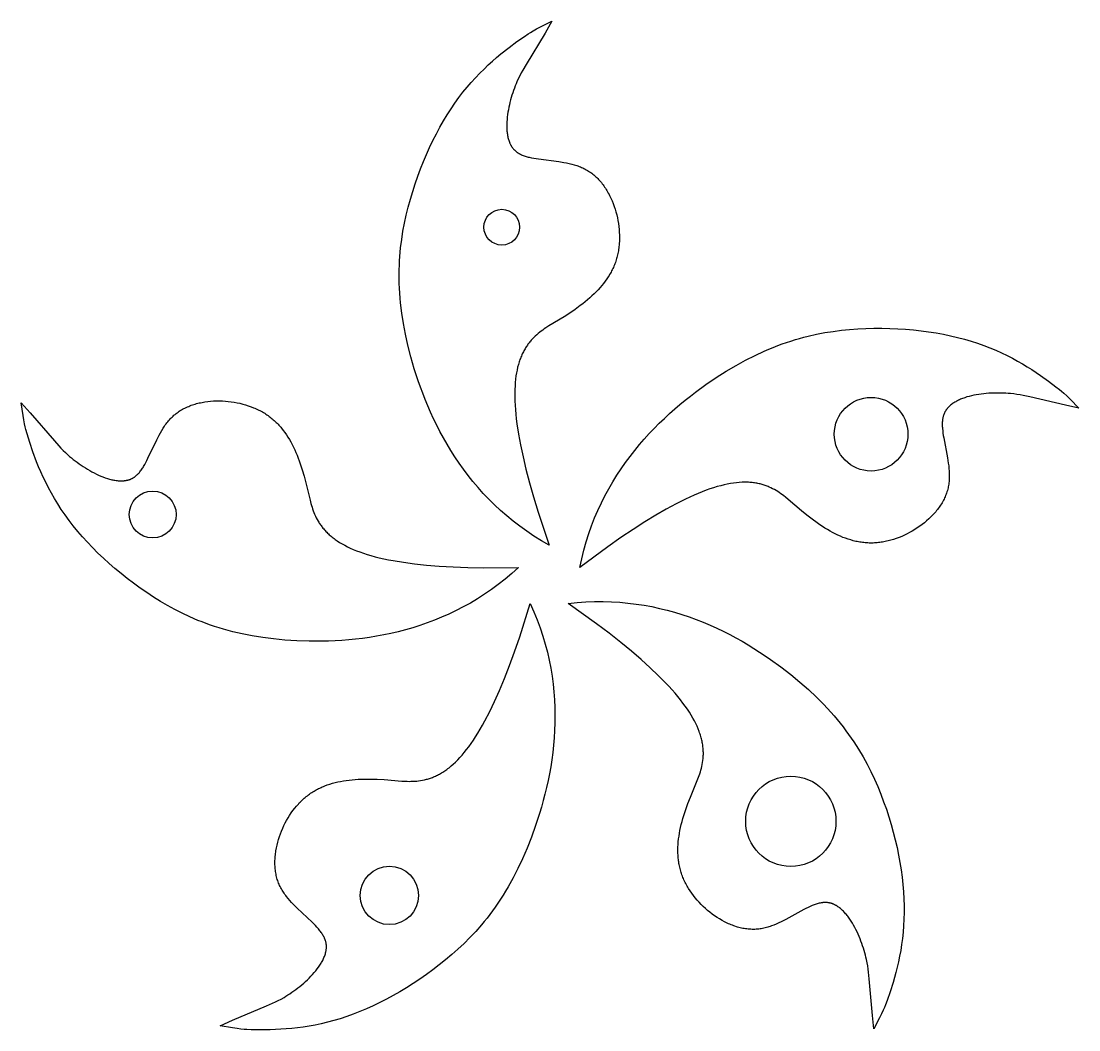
# Model space of a CAD drawing. Extents: x -221 to 104, y -309 to -96.
# Drawn here: x 47.81 to 64.22, y -112.51 to -96.87 of the extents above; entities that cross this region are included whole.
import ezdxf

# ---------------------------------------------------------------- set-up
doc = ezdxf.new("R2010")
doc.units = 0
doc.layers.add('FLOWERS', color=7, linetype='CONTINUOUS')

msp = doc.modelspace()

# ---------------------------------------------------------------- linework, layer by layer
at = {"layer": 'FLOWERS'}
for points in [[(56, -104.997), (55.88, -104.928), (55.764, -104.856), (55.652, -104.781), (55.545, -104.704), (55.441, -104.624), (55.341, -104.542), (55.245, -104.458), (55.152, -104.372), (55.063, -104.284), (54.978, -104.194), (54.896, -104.103), (54.818, -104.01), (54.743, -103.916), (54.671, -103.821), (54.603, -103.725), (54.538, -103.628), (54.475, -103.53), (54.416, -103.432), (54.359, -103.333), (54.306, -103.235), (54.255, -103.136), (54.207, -103.036), (54.161, -102.937), (54.118, -102.839), (54.077, -102.741), (54.039, -102.643), (54.003, -102.546), (53.969, -102.45), (53.908, -102.261), (53.855, -102.076), (53.809, -101.898), (53.771, -101.726), (53.739, -101.559), (53.714, -101.398), (53.695, -101.241), (53.688, -101.165), (53.682, -101.089), (53.678, -101.015), (53.675, -100.941), (53.673, -100.869), (53.672, -100.798), (53.673, -100.727), (53.676, -100.658), (53.679, -100.589), (53.683, -100.521), (53.696, -100.388), (53.712, -100.257), (53.732, -100.129), (53.756, -100.003), (53.784, -99.878), (53.814, -99.756), (53.847, -99.634), (53.883, -99.514), (53.921, -99.395), (53.961, -99.278), (54.004, -99.163), (54.049, -99.05), (54.096, -98.939), (54.146, -98.83), (54.197, -98.723), (54.25, -98.619), (54.305, -98.518), (54.361, -98.419), (54.419, -98.324), (54.478, -98.231), (54.539, -98.142), (54.6, -98.057), (54.663, -97.975), (54.727, -97.896), (54.792, -97.821), (54.857, -97.749), (54.923, -97.68), (54.989, -97.615), (55.054, -97.552), (55.12, -97.492), (55.185, -97.435), (55.25, -97.381), (55.377, -97.281), (55.5, -97.19), (55.616, -97.108), (55.675, -97.068), (55.71, -97.047), (55.752, -97.022), (55.804, -96.993), (55.867, -96.96), (56.041, -96.872), (55.937, -97.056), (55.642, -97.543), (55.59, -97.632), (55.566, -97.676), (55.543, -97.72), (55.521, -97.765), (55.5, -97.811), (55.486, -97.844), (55.473, -97.877), (55.46, -97.911), (55.447, -97.947), (55.435, -97.982), (55.423, -98.019), (55.412, -98.056), (55.402, -98.093), (55.392, -98.131), (55.383, -98.169), (55.375, -98.207), (55.367, -98.245), (55.36, -98.283), (55.355, -98.321), (55.35, -98.359), (55.346, -98.397), (55.344, -98.434), (55.342, -98.47), (55.342, -98.507), (55.342, -98.524), (55.343, -98.542), (55.344, -98.559), (55.345, -98.577), (55.347, -98.594), (55.349, -98.61), (55.351, -98.627), (55.354, -98.643), (55.357, -98.659), (55.36, -98.675), (55.364, -98.69), (55.368, -98.705), (55.373, -98.72), (55.378, -98.735), (55.383, -98.749), (55.389, -98.763), (55.392, -98.77), (55.395, -98.776), (55.398, -98.783), (55.402, -98.79), (55.405, -98.796), (55.409, -98.802), (55.412, -98.808), (55.416, -98.815), (55.42, -98.821), (55.424, -98.827), (55.428, -98.832), (55.432, -98.838), (55.437, -98.844), (55.441, -98.849), (55.446, -98.855), (55.451, -98.86), (55.455, -98.865), (55.46, -98.87), (55.465, -98.875), (55.471, -98.88), (55.476, -98.885), (55.481, -98.889), (55.487, -98.894), (55.492, -98.898), (55.498, -98.902), (55.504, -98.907), (55.51, -98.911), (55.516, -98.915), (55.522, -98.918), (55.529, -98.922), (55.535, -98.926), (55.541, -98.929), (55.555, -98.936), (55.569, -98.943), (55.583, -98.949), (55.597, -98.954), (55.612, -98.96), (55.627, -98.965), (55.643, -98.97), (55.659, -98.974), (55.675, -98.979), (55.691, -98.983), (55.725, -98.99), (55.76, -98.997), (55.796, -99.003), (55.833, -99.009), (56.148, -99.048), (56.229, -99.062), (56.269, -99.069), (56.309, -99.078), (56.349, -99.088), (56.388, -99.099), (56.408, -99.105), (56.427, -99.111), (56.446, -99.118), (56.465, -99.125), (56.484, -99.132), (56.503, -99.14), (56.521, -99.148), (56.539, -99.157), (56.557, -99.166), (56.575, -99.176), (56.593, -99.186), (56.61, -99.196), (56.627, -99.207), (56.644, -99.219), (56.66, -99.231), (56.676, -99.244), (56.692, -99.257), (56.708, -99.27), (56.723, -99.284), (56.738, -99.298), (56.753, -99.313), (56.767, -99.328), (56.781, -99.344), (56.795, -99.36), (56.809, -99.376), (56.822, -99.393), (56.835, -99.41), (56.848, -99.427), (56.86, -99.445), (56.872, -99.463), (56.884, -99.482), (56.895, -99.5), (56.906, -99.519), (56.917, -99.538), (56.928, -99.558), (56.938, -99.578), (56.957, -99.618), (56.976, -99.659), (56.993, -99.701), (57.008, -99.744), (57.023, -99.787), (57.035, -99.831), (57.047, -99.875), (57.057, -99.92), (57.066, -99.965), (57.074, -100.01), (57.08, -100.056), (57.085, -100.101), (57.088, -100.146), (57.09, -100.191), (57.09, -100.236), (57.089, -100.28), (57.086, -100.324), (57.084, -100.346), (57.082, -100.368), (57.08, -100.389), (57.077, -100.411), (57.073, -100.432), (57.069, -100.453), (57.065, -100.474), (57.061, -100.494), (57.056, -100.515), (57.051, -100.535), (57.045, -100.555), (57.039, -100.575), (57.032, -100.595), (57.026, -100.614), (57.019, -100.633), (57.011, -100.653), (57.003, -100.672), (56.995, -100.69), (56.986, -100.709), (56.977, -100.728), (56.968, -100.746), (56.959, -100.764), (56.949, -100.782), (56.938, -100.8), (56.928, -100.818), (56.917, -100.835), (56.894, -100.87), (56.869, -100.905), (56.844, -100.938), (56.817, -100.972), (56.789, -101.004), (56.759, -101.037), (56.729, -101.069), (56.697, -101.1), (56.664, -101.131), (56.63, -101.162), (56.595, -101.193), (56.558, -101.223), (56.521, -101.253), (56.482, -101.282), (56.402, -101.341), (56.318, -101.398), (56.23, -101.455), (55.995, -101.598), (55.947, -101.629), (55.923, -101.645), (55.899, -101.662), (55.876, -101.679), (55.853, -101.697), (55.83, -101.716), (55.807, -101.735), (55.785, -101.755), (55.763, -101.776), (55.741, -101.798), (55.721, -101.821), (55.71, -101.833), (55.7, -101.845), (55.69, -101.858), (55.68, -101.87), (55.671, -101.883), (55.661, -101.897), (55.652, -101.91), (55.642, -101.924), (55.633, -101.939), (55.625, -101.953), (55.616, -101.968), (55.607, -101.983), (55.599, -101.999), (55.591, -102.015), (55.583, -102.031), (55.575, -102.048), (55.568, -102.065), (55.561, -102.083), (55.554, -102.101), (55.547, -102.119), (55.54, -102.138), (55.534, -102.157), (55.528, -102.177), (55.522, -102.197), (55.511, -102.238), (55.501, -102.282), (55.493, -102.327), (55.485, -102.374), (55.479, -102.423), (55.474, -102.474), (55.47, -102.528), (55.467, -102.583), (55.466, -102.641), (55.467, -102.701), (55.468, -102.764), (55.471, -102.829), (55.476, -102.897), (55.482, -102.967), (55.49, -103.039), (55.5, -103.115), (55.524, -103.274), (55.555, -103.444), (55.594, -103.626), (55.64, -103.821), (55.694, -104.029), (55.757, -104.25), (55.829, -104.484)], [(56.476, -105.343), (56.504, -105.207), (56.537, -105.075), (56.574, -104.945), (56.614, -104.819), (56.658, -104.696), (56.705, -104.575), (56.755, -104.458), (56.809, -104.343), (56.865, -104.232), (56.924, -104.123), (56.985, -104.017), (57.049, -103.914), (57.116, -103.813), (57.184, -103.716), (57.254, -103.621), (57.326, -103.529), (57.4, -103.439), (57.475, -103.353), (57.551, -103.268), (57.629, -103.187), (57.707, -103.108), (57.786, -103.031), (57.866, -102.957), (57.947, -102.886), (58.028, -102.817), (58.109, -102.75), (58.19, -102.686), (58.271, -102.624), (58.432, -102.508), (58.591, -102.4), (58.746, -102.302), (58.898, -102.212), (59.047, -102.13), (59.193, -102.056), (59.336, -101.99), (59.406, -101.959), (59.476, -101.931), (59.546, -101.903), (59.614, -101.878), (59.683, -101.854), (59.75, -101.832), (59.818, -101.811), (59.884, -101.791), (59.951, -101.773), (60.017, -101.756), (60.147, -101.727), (60.277, -101.702), (60.405, -101.682), (60.532, -101.666), (60.659, -101.653), (60.785, -101.644), (60.911, -101.638), (61.036, -101.635), (61.161, -101.634), (61.285, -101.637), (61.408, -101.642), (61.529, -101.65), (61.65, -101.66), (61.768, -101.673), (61.886, -101.689), (62.001, -101.707), (62.114, -101.728), (62.225, -101.751), (62.334, -101.777), (62.44, -101.805), (62.543, -101.835), (62.644, -101.867), (62.742, -101.902), (62.836, -101.938), (62.928, -101.976), (63.016, -102.016), (63.102, -102.057), (63.184, -102.099), (63.264, -102.143), (63.341, -102.187), (63.416, -102.231), (63.487, -102.276), (63.622, -102.366), (63.746, -102.454), (63.86, -102.54), (63.916, -102.584), (63.948, -102.61), (63.984, -102.643), (64.027, -102.683), (64.079, -102.733), (64.215, -102.871), (64.009, -102.829), (63.454, -102.699), (63.353, -102.677), (63.304, -102.668), (63.256, -102.659), (63.206, -102.653), (63.155, -102.647), (63.12, -102.644), (63.084, -102.641), (63.048, -102.64), (63.011, -102.638), (62.973, -102.638), (62.934, -102.638), (62.896, -102.639), (62.857, -102.64), (62.818, -102.643), (62.779, -102.646), (62.74, -102.65), (62.702, -102.654), (62.663, -102.66), (62.625, -102.666), (62.588, -102.673), (62.551, -102.681), (62.515, -102.69), (62.48, -102.7), (62.445, -102.711), (62.429, -102.717), (62.412, -102.723), (62.396, -102.729), (62.38, -102.736), (62.364, -102.743), (62.349, -102.75), (62.334, -102.757), (62.319, -102.765), (62.305, -102.773), (62.291, -102.781), (62.277, -102.789), (62.264, -102.798), (62.252, -102.807), (62.239, -102.816), (62.227, -102.825), (62.216, -102.835), (62.211, -102.84), (62.205, -102.845), (62.2, -102.85), (62.195, -102.856), (62.19, -102.861), (62.185, -102.866), (62.18, -102.872), (62.175, -102.877), (62.171, -102.883), (62.166, -102.888), (62.162, -102.894), (62.158, -102.9), (62.154, -102.906), (62.15, -102.912), (62.146, -102.918), (62.143, -102.924), (62.139, -102.93), (62.136, -102.936), (62.133, -102.943), (62.13, -102.949), (62.127, -102.955), (62.124, -102.962), (62.122, -102.969), (62.119, -102.975), (62.117, -102.982), (62.115, -102.989), (62.113, -102.996), (62.111, -103.003), (62.109, -103.01), (62.108, -103.017), (62.106, -103.024), (62.105, -103.032), (62.103, -103.046), (62.101, -103.062), (62.099, -103.077), (62.098, -103.092), (62.098, -103.108), (62.098, -103.124), (62.098, -103.141), (62.098, -103.157), (62.099, -103.174), (62.1, -103.191), (62.104, -103.225), (62.108, -103.261), (62.113, -103.297), (62.12, -103.333), (62.179, -103.645), (62.191, -103.726), (62.197, -103.767), (62.201, -103.808), (62.204, -103.849), (62.205, -103.889), (62.206, -103.91), (62.206, -103.93), (62.205, -103.95), (62.204, -103.971), (62.203, -103.991), (62.202, -104.011), (62.199, -104.031), (62.197, -104.051), (62.194, -104.071), (62.19, -104.091), (62.186, -104.111), (62.181, -104.13), (62.176, -104.15), (62.17, -104.169), (62.164, -104.189), (62.157, -104.208), (62.149, -104.227), (62.141, -104.246), (62.133, -104.265), (62.124, -104.284), (62.114, -104.302), (62.104, -104.321), (62.094, -104.339), (62.083, -104.357), (62.072, -104.375), (62.06, -104.393), (62.048, -104.41), (62.035, -104.428), (62.022, -104.445), (62.008, -104.462), (61.995, -104.479), (61.98, -104.496), (61.966, -104.512), (61.951, -104.528), (61.935, -104.544), (61.92, -104.56), (61.887, -104.591), (61.854, -104.621), (61.819, -104.65), (61.783, -104.678), (61.747, -104.705), (61.709, -104.731), (61.67, -104.756), (61.631, -104.78), (61.591, -104.802), (61.55, -104.823), (61.509, -104.843), (61.468, -104.861), (61.426, -104.878), (61.383, -104.894), (61.341, -104.908), (61.298, -104.921), (61.256, -104.932), (61.234, -104.937), (61.213, -104.942), (61.192, -104.946), (61.17, -104.949), (61.149, -104.953), (61.128, -104.956), (61.107, -104.958), (61.086, -104.96), (61.065, -104.962), (61.044, -104.963), (61.023, -104.964), (61.003, -104.964), (60.982, -104.964), (60.961, -104.964), (60.941, -104.963), (60.92, -104.962), (60.9, -104.96), (60.879, -104.958), (60.859, -104.956), (60.838, -104.953), (60.818, -104.95), (60.798, -104.946), (60.778, -104.942), (60.757, -104.938), (60.737, -104.934), (60.717, -104.929), (60.677, -104.917), (60.637, -104.905), (60.597, -104.891), (60.557, -104.876), (60.517, -104.859), (60.477, -104.841), (60.437, -104.822), (60.397, -104.801), (60.358, -104.78), (60.318, -104.757), (60.278, -104.733), (60.238, -104.707), (60.198, -104.681), (60.158, -104.653), (60.078, -104.595), (59.997, -104.533), (59.915, -104.467), (59.707, -104.287), (59.663, -104.251), (59.64, -104.234), (59.617, -104.216), (59.593, -104.199), (59.569, -104.183), (59.544, -104.167), (59.519, -104.151), (59.493, -104.136), (59.466, -104.122), (59.438, -104.108), (59.41, -104.096), (59.396, -104.089), (59.381, -104.084), (59.366, -104.078), (59.351, -104.072), (59.335, -104.067), (59.32, -104.062), (59.304, -104.058), (59.288, -104.053), (59.271, -104.049), (59.255, -104.045), (59.238, -104.041), (59.221, -104.038), (59.203, -104.035), (59.186, -104.032), (59.167, -104.03), (59.149, -104.028), (59.131, -104.026), (59.112, -104.024), (59.092, -104.023), (59.073, -104.023), (59.053, -104.022), (59.033, -104.022), (59.012, -104.022), (58.991, -104.023), (58.949, -104.025), (58.904, -104.03), (58.859, -104.035), (58.811, -104.043), (58.763, -104.052), (58.712, -104.063), (58.66, -104.076), (58.607, -104.09), (58.551, -104.107), (58.494, -104.126), (58.435, -104.147), (58.374, -104.17), (58.312, -104.195), (58.247, -104.223), (58.18, -104.253), (58.112, -104.285), (57.968, -104.357), (57.815, -104.44), (57.654, -104.533), (57.483, -104.637), (57.302, -104.753), (57.112, -104.881), (56.911, -105.022)], [(55.524, -105.343), (55.421, -105.436), (55.317, -105.524), (55.211, -105.607), (55.104, -105.685), (54.996, -105.759), (54.888, -105.829), (54.778, -105.895), (54.667, -105.956), (54.556, -106.013), (54.445, -106.066), (54.332, -106.116), (54.22, -106.162), (54.108, -106.204), (53.995, -106.243), (53.883, -106.278), (53.77, -106.311), (53.658, -106.34), (53.546, -106.366), (53.435, -106.389), (53.324, -106.409), (53.214, -106.427), (53.105, -106.443), (52.997, -106.455), (52.89, -106.466), (52.784, -106.474), (52.679, -106.48), (52.576, -106.485), (52.474, -106.487), (52.275, -106.487), (52.084, -106.48), (51.9, -106.469), (51.724, -106.452), (51.556, -106.431), (51.394, -106.405), (51.24, -106.374), (51.165, -106.358), (51.091, -106.34), (51.019, -106.321), (50.948, -106.301), (50.879, -106.28), (50.811, -106.259), (50.745, -106.236), (50.679, -106.213), (50.615, -106.188), (50.552, -106.163), (50.428, -106.11), (50.309, -106.054), (50.194, -105.995), (50.081, -105.933), (49.971, -105.869), (49.864, -105.802), (49.758, -105.733), (49.655, -105.662), (49.554, -105.589), (49.455, -105.515), (49.359, -105.438), (49.265, -105.36), (49.174, -105.281), (49.086, -105.201), (49, -105.119), (48.917, -105.036), (48.838, -104.953), (48.762, -104.869), (48.689, -104.785), (48.619, -104.7), (48.553, -104.614), (48.491, -104.529), (48.432, -104.444), (48.377, -104.359), (48.326, -104.274), (48.278, -104.19), (48.232, -104.106), (48.19, -104.023), (48.151, -103.942), (48.115, -103.861), (48.081, -103.781), (48.049, -103.703), (47.993, -103.551), (47.944, -103.406), (47.902, -103.27), (47.883, -103.202), (47.873, -103.162), (47.863, -103.114), (47.852, -103.056), (47.839, -102.985), (47.81, -102.793), (47.952, -102.948), (48.325, -103.38), (48.393, -103.457), (48.427, -103.493), (48.462, -103.529), (48.498, -103.563), (48.536, -103.598), (48.562, -103.621), (48.59, -103.644), (48.618, -103.667), (48.648, -103.69), (48.678, -103.712), (48.709, -103.735), (48.741, -103.757), (48.773, -103.778), (48.806, -103.799), (48.839, -103.82), (48.873, -103.839), (48.907, -103.858), (48.941, -103.876), (48.976, -103.894), (49.01, -103.91), (49.045, -103.925), (49.079, -103.939), (49.114, -103.952), (49.148, -103.963), (49.165, -103.968), (49.182, -103.973), (49.199, -103.977), (49.216, -103.982), (49.232, -103.985), (49.249, -103.989), (49.265, -103.991), (49.281, -103.994), (49.298, -103.996), (49.314, -103.998), (49.33, -103.999), (49.345, -103.999), (49.361, -104), (49.376, -103.999), (49.391, -103.999), (49.406, -103.998), (49.414, -103.997), (49.421, -103.996), (49.428, -103.995), (49.436, -103.994), (49.443, -103.992), (49.45, -103.991), (49.457, -103.989), (49.464, -103.988), (49.471, -103.986), (49.478, -103.984), (49.485, -103.982), (49.491, -103.979), (49.498, -103.977), (49.505, -103.974), (49.511, -103.972), (49.518, -103.969), (49.524, -103.966), (49.53, -103.963), (49.537, -103.959), (49.543, -103.956), (49.549, -103.952), (49.555, -103.949), (49.561, -103.945), (49.567, -103.941), (49.573, -103.937), (49.578, -103.932), (49.584, -103.928), (49.59, -103.923), (49.595, -103.919), (49.601, -103.914), (49.606, -103.909), (49.612, -103.904), (49.622, -103.893), (49.633, -103.882), (49.643, -103.871), (49.653, -103.859), (49.663, -103.846), (49.672, -103.833), (49.682, -103.82), (49.691, -103.806), (49.7, -103.792), (49.709, -103.778), (49.726, -103.748), (49.744, -103.717), (49.761, -103.685), (49.777, -103.651), (49.912, -103.364), (49.95, -103.291), (49.97, -103.255), (49.99, -103.22), (50.012, -103.185), (50.035, -103.151), (50.046, -103.134), (50.058, -103.118), (50.07, -103.102), (50.083, -103.086), (50.096, -103.07), (50.109, -103.055), (50.123, -103.04), (50.137, -103.025), (50.151, -103.011), (50.165, -102.997), (50.18, -102.983), (50.196, -102.97), (50.212, -102.958), (50.228, -102.945), (50.244, -102.933), (50.261, -102.922), (50.278, -102.911), (50.296, -102.9), (50.314, -102.89), (50.332, -102.88), (50.351, -102.871), (50.37, -102.862), (50.389, -102.853), (50.408, -102.845), (50.428, -102.837), (50.448, -102.829), (50.468, -102.822), (50.489, -102.816), (50.51, -102.809), (50.531, -102.803), (50.552, -102.798), (50.573, -102.793), (50.594, -102.788), (50.616, -102.784), (50.638, -102.78), (50.66, -102.776), (50.704, -102.77), (50.749, -102.765), (50.794, -102.762), (50.84, -102.761), (50.885, -102.76), (50.931, -102.762), (50.977, -102.764), (51.023, -102.768), (51.068, -102.774), (51.113, -102.781), (51.158, -102.789), (51.203, -102.798), (51.247, -102.809), (51.29, -102.821), (51.333, -102.835), (51.375, -102.85), (51.416, -102.866), (51.436, -102.874), (51.456, -102.883), (51.476, -102.892), (51.495, -102.902), (51.514, -102.911), (51.533, -102.921), (51.551, -102.932), (51.57, -102.942), (51.587, -102.953), (51.605, -102.965), (51.622, -102.976), (51.639, -102.988), (51.656, -103), (51.673, -103.013), (51.689, -103.026), (51.705, -103.039), (51.72, -103.052), (51.736, -103.066), (51.751, -103.08), (51.766, -103.094), (51.78, -103.108), (51.795, -103.123), (51.809, -103.138), (51.823, -103.154), (51.836, -103.169), (51.85, -103.185), (51.876, -103.218), (51.901, -103.251), (51.925, -103.286), (51.948, -103.322), (51.971, -103.359), (51.992, -103.397), (52.013, -103.436), (52.033, -103.476), (52.053, -103.517), (52.072, -103.559), (52.09, -103.602), (52.107, -103.646), (52.124, -103.69), (52.14, -103.736), (52.171, -103.831), (52.2, -103.929), (52.227, -104.03), (52.29, -104.298), (52.305, -104.353), (52.313, -104.38), (52.321, -104.408), (52.33, -104.436), (52.34, -104.463), (52.351, -104.491), (52.362, -104.518), (52.374, -104.546), (52.388, -104.573), (52.402, -104.6), (52.417, -104.627), (52.425, -104.641), (52.434, -104.654), (52.443, -104.667), (52.452, -104.681), (52.461, -104.694), (52.471, -104.707), (52.481, -104.72), (52.491, -104.733), (52.502, -104.746), (52.513, -104.759), (52.525, -104.772), (52.537, -104.785), (52.549, -104.798), (52.562, -104.81), (52.575, -104.823), (52.588, -104.835), (52.602, -104.848), (52.617, -104.86), (52.632, -104.872), (52.647, -104.884), (52.663, -104.896), (52.679, -104.908), (52.696, -104.92), (52.713, -104.932), (52.749, -104.955), (52.788, -104.978), (52.828, -105), (52.87, -105.022), (52.915, -105.043), (52.962, -105.064), (53.012, -105.084), (53.064, -105.103), (53.119, -105.122), (53.176, -105.141), (53.236, -105.159), (53.299, -105.176), (53.364, -105.192), (53.433, -105.208), (53.505, -105.223), (53.579, -105.237), (53.738, -105.263), (53.91, -105.286), (54.095, -105.306), (54.294, -105.322), (54.509, -105.334), (54.738, -105.343), (54.984, -105.347)], [(55.706, -105.902), (55.762, -106.029), (55.814, -106.155), (55.86, -106.281), (55.902, -106.407), (55.939, -106.533), (55.972, -106.658), (56, -106.783), (56.024, -106.907), (56.044, -107.03), (56.061, -107.153), (56.073, -107.274), (56.082, -107.395), (56.087, -107.516), (56.089, -107.635), (56.088, -107.753), (56.084, -107.869), (56.077, -107.985), (56.068, -108.099), (56.055, -108.212), (56.041, -108.324), (56.024, -108.434), (56.004, -108.542), (55.983, -108.649), (55.96, -108.754), (55.935, -108.858), (55.909, -108.959), (55.881, -109.059), (55.852, -109.157), (55.79, -109.346), (55.725, -109.526), (55.657, -109.697), (55.587, -109.859), (55.514, -110.012), (55.44, -110.158), (55.363, -110.296), (55.324, -110.362), (55.284, -110.426), (55.244, -110.489), (55.203, -110.55), (55.162, -110.61), (55.121, -110.667), (55.079, -110.724), (55.036, -110.779), (54.993, -110.832), (54.949, -110.885), (54.861, -110.986), (54.771, -111.082), (54.679, -111.173), (54.585, -111.261), (54.49, -111.346), (54.394, -111.428), (54.296, -111.506), (54.196, -111.583), (54.095, -111.656), (53.994, -111.727), (53.891, -111.795), (53.788, -111.86), (53.685, -111.922), (53.581, -111.982), (53.477, -112.038), (53.373, -112.091), (53.269, -112.141), (53.166, -112.187), (53.063, -112.23), (52.96, -112.27), (52.859, -112.307), (52.759, -112.34), (52.66, -112.369), (52.562, -112.395), (52.465, -112.418), (52.37, -112.438), (52.277, -112.455), (52.185, -112.469), (52.095, -112.481), (52.007, -112.491), (51.92, -112.499), (51.836, -112.504), (51.674, -112.511), (51.522, -112.513), (51.379, -112.51), (51.308, -112.508), (51.267, -112.505), (51.219, -112.5), (51.16, -112.493), (51.089, -112.482), (50.897, -112.451), (51.089, -112.364), (51.614, -112.143), (51.709, -112.101), (51.754, -112.08), (51.798, -112.058), (51.842, -112.035), (51.887, -112.009), (51.917, -111.991), (51.947, -111.972), (51.978, -111.952), (52.009, -111.931), (52.04, -111.909), (52.071, -111.887), (52.101, -111.863), (52.132, -111.839), (52.162, -111.815), (52.192, -111.789), (52.221, -111.763), (52.249, -111.737), (52.277, -111.71), (52.304, -111.682), (52.33, -111.654), (52.355, -111.626), (52.379, -111.598), (52.402, -111.569), (52.423, -111.54), (52.433, -111.525), (52.443, -111.511), (52.453, -111.496), (52.462, -111.481), (52.47, -111.467), (52.479, -111.452), (52.487, -111.437), (52.494, -111.422), (52.501, -111.408), (52.507, -111.393), (52.513, -111.378), (52.519, -111.364), (52.524, -111.349), (52.528, -111.334), (52.532, -111.32), (52.536, -111.305), (52.537, -111.298), (52.539, -111.29), (52.54, -111.283), (52.541, -111.276), (52.542, -111.269), (52.543, -111.261), (52.544, -111.254), (52.544, -111.247), (52.545, -111.24), (52.545, -111.233), (52.545, -111.226), (52.545, -111.218), (52.545, -111.211), (52.544, -111.204), (52.544, -111.197), (52.543, -111.19), (52.542, -111.183), (52.541, -111.176), (52.54, -111.169), (52.539, -111.162), (52.537, -111.155), (52.536, -111.148), (52.534, -111.142), (52.532, -111.135), (52.53, -111.128), (52.527, -111.121), (52.525, -111.114), (52.522, -111.108), (52.519, -111.101), (52.517, -111.094), (52.513, -111.087), (52.51, -111.081), (52.504, -111.067), (52.496, -111.054), (52.488, -111.041), (52.48, -111.028), (52.471, -111.014), (52.462, -111.001), (52.452, -110.988), (52.442, -110.975), (52.431, -110.962), (52.421, -110.949), (52.398, -110.923), (52.373, -110.897), (52.348, -110.871), (52.321, -110.845), (52.09, -110.628), (52.032, -110.57), (52.004, -110.54), (51.977, -110.509), (51.95, -110.478), (51.925, -110.446), (51.913, -110.429), (51.901, -110.413), (51.889, -110.396), (51.878, -110.38), (51.867, -110.362), (51.857, -110.345), (51.846, -110.328), (51.837, -110.31), (51.828, -110.292), (51.819, -110.274), (51.811, -110.255), (51.803, -110.237), (51.796, -110.218), (51.789, -110.199), (51.783, -110.179), (51.777, -110.159), (51.772, -110.14), (51.767, -110.12), (51.763, -110.099), (51.759, -110.079), (51.756, -110.058), (51.753, -110.038), (51.751, -110.017), (51.749, -109.996), (51.748, -109.974), (51.747, -109.953), (51.746, -109.932), (51.746, -109.91), (51.747, -109.888), (51.748, -109.867), (51.749, -109.845), (51.751, -109.823), (51.753, -109.801), (51.755, -109.779), (51.758, -109.757), (51.762, -109.735), (51.77, -109.691), (51.779, -109.647), (51.79, -109.603), (51.803, -109.559), (51.816, -109.516), (51.832, -109.473), (51.848, -109.43), (51.866, -109.388), (51.886, -109.346), (51.906, -109.305), (51.928, -109.265), (51.951, -109.226), (51.974, -109.187), (51.999, -109.15), (52.026, -109.113), (52.053, -109.078), (52.08, -109.044), (52.095, -109.027), (52.109, -109.011), (52.124, -108.995), (52.139, -108.98), (52.154, -108.965), (52.17, -108.95), (52.185, -108.935), (52.201, -108.921), (52.217, -108.908), (52.233, -108.895), (52.25, -108.882), (52.266, -108.869), (52.283, -108.857), (52.3, -108.845), (52.317, -108.834), (52.334, -108.823), (52.352, -108.812), (52.37, -108.801), (52.388, -108.791), (52.406, -108.782), (52.424, -108.772), (52.442, -108.763), (52.461, -108.755), (52.48, -108.746), (52.499, -108.738), (52.518, -108.73), (52.557, -108.716), (52.597, -108.702), (52.638, -108.69), (52.679, -108.679), (52.721, -108.669), (52.764, -108.66), (52.807, -108.652), (52.852, -108.645), (52.897, -108.639), (52.942, -108.635), (52.989, -108.631), (53.036, -108.628), (53.084, -108.626), (53.132, -108.624), (53.231, -108.624), (53.333, -108.627), (53.438, -108.633), (53.712, -108.655), (53.769, -108.658), (53.798, -108.659), (53.827, -108.66), (53.856, -108.659), (53.885, -108.659), (53.915, -108.657), (53.945, -108.655), (53.974, -108.652), (54.004, -108.647), (54.035, -108.642), (54.065, -108.636), (54.081, -108.632), (54.096, -108.628), (54.111, -108.624), (54.127, -108.62), (54.142, -108.615), (54.158, -108.61), (54.173, -108.604), (54.189, -108.598), (54.205, -108.592), (54.22, -108.585), (54.236, -108.578), (54.252, -108.571), (54.268, -108.563), (54.284, -108.555), (54.3, -108.546), (54.316, -108.537), (54.332, -108.528), (54.348, -108.518), (54.365, -108.508), (54.381, -108.497), (54.397, -108.485), (54.414, -108.474), (54.43, -108.461), (54.447, -108.448), (54.48, -108.421), (54.513, -108.392), (54.547, -108.361), (54.581, -108.327), (54.615, -108.291), (54.649, -108.252), (54.683, -108.211), (54.718, -108.168), (54.753, -108.122), (54.788, -108.073), (54.824, -108.021), (54.859, -107.967), (54.895, -107.91), (54.931, -107.849), (54.968, -107.786), (55.004, -107.719), (55.078, -107.576), (55.153, -107.42), (55.229, -107.25), (55.306, -107.065), (55.384, -106.865), (55.463, -106.649), (55.543, -106.417)], [(56.294, -105.902), (56.432, -105.887), (56.568, -105.878), (56.702, -105.873), (56.835, -105.872), (56.966, -105.875), (57.095, -105.883), (57.222, -105.895), (57.348, -105.91), (57.471, -105.929), (57.593, -105.951), (57.713, -105.977), (57.83, -106.006), (57.946, -106.038), (58.06, -106.073), (58.172, -106.11), (58.282, -106.15), (58.39, -106.193), (58.496, -106.237), (58.599, -106.284), (58.701, -106.332), (58.8, -106.382), (58.897, -106.434), (58.992, -106.487), (59.085, -106.542), (59.176, -106.598), (59.264, -106.654), (59.35, -106.711), (59.434, -106.769), (59.595, -106.886), (59.746, -107.004), (59.888, -107.122), (60.02, -107.238), (60.144, -107.355), (60.259, -107.47), (60.367, -107.586), (60.418, -107.644), (60.467, -107.701), (60.514, -107.759), (60.559, -107.816), (60.603, -107.874), (60.645, -107.931), (60.686, -107.989), (60.725, -108.046), (60.763, -108.104), (60.799, -108.161), (60.868, -108.277), (60.931, -108.392), (60.99, -108.508), (61.045, -108.624), (61.096, -108.74), (61.143, -108.858), (61.188, -108.975), (61.23, -109.093), (61.269, -109.212), (61.305, -109.33), (61.338, -109.449), (61.368, -109.567), (61.395, -109.685), (61.419, -109.802), (61.441, -109.918), (61.459, -110.033), (61.474, -110.147), (61.487, -110.26), (61.496, -110.372), (61.502, -110.481), (61.505, -110.589), (61.506, -110.694), (61.503, -110.798), (61.498, -110.899), (61.49, -110.998), (61.479, -111.094), (61.466, -111.188), (61.452, -111.28), (61.435, -111.37), (61.417, -111.456), (61.398, -111.541), (61.377, -111.623), (61.334, -111.779), (61.288, -111.924), (61.242, -112.059), (61.217, -112.126), (61.202, -112.164), (61.182, -112.208), (61.157, -112.262), (61.126, -112.327), (61.037, -112.499), (61.013, -112.29), (60.965, -111.722), (60.955, -111.619), (60.949, -111.57), (60.941, -111.521), (60.932, -111.472), (60.922, -111.422), (60.914, -111.387), (60.905, -111.353), (60.896, -111.317), (60.885, -111.281), (60.874, -111.245), (60.862, -111.209), (60.85, -111.172), (60.836, -111.136), (60.822, -111.1), (60.807, -111.064), (60.791, -111.028), (60.775, -110.993), (60.758, -110.958), (60.74, -110.924), (60.722, -110.89), (60.703, -110.858), (60.683, -110.826), (60.662, -110.796), (60.642, -110.766), (60.631, -110.752), (60.62, -110.738), (60.609, -110.725), (60.598, -110.712), (60.586, -110.699), (60.575, -110.686), (60.563, -110.674), (60.552, -110.663), (60.54, -110.652), (60.528, -110.641), (60.516, -110.631), (60.503, -110.621), (60.491, -110.612), (60.478, -110.603), (60.466, -110.594), (60.453, -110.587), (60.446, -110.583), (60.44, -110.579), (60.433, -110.576), (60.427, -110.573), (60.42, -110.569), (60.414, -110.566), (60.407, -110.563), (60.4, -110.561), (60.394, -110.558), (60.387, -110.556), (60.38, -110.553), (60.373, -110.551), (60.367, -110.549), (60.36, -110.547), (60.353, -110.546), (60.346, -110.544), (60.339, -110.543), (60.332, -110.542), (60.325, -110.541), (60.318, -110.54), (60.311, -110.539), (60.304, -110.539), (60.297, -110.538), (60.29, -110.538), (60.282, -110.538), (60.275, -110.538), (60.268, -110.538), (60.261, -110.539), (60.254, -110.539), (60.246, -110.54), (60.239, -110.541), (60.232, -110.542), (60.217, -110.544), (60.202, -110.547), (60.187, -110.55), (60.172, -110.554), (60.157, -110.558), (60.141, -110.563), (60.126, -110.568), (60.11, -110.574), (60.095, -110.58), (60.079, -110.586), (60.047, -110.6), (60.015, -110.615), (59.982, -110.631), (59.949, -110.649), (59.671, -110.802), (59.598, -110.839), (59.561, -110.856), (59.523, -110.872), (59.485, -110.888), (59.447, -110.902), (59.428, -110.909), (59.408, -110.915), (59.389, -110.921), (59.369, -110.926), (59.35, -110.931), (59.33, -110.936), (59.31, -110.94), (59.29, -110.944), (59.271, -110.947), (59.251, -110.95), (59.23, -110.952), (59.21, -110.954), (59.19, -110.955), (59.17, -110.955), (59.149, -110.955), (59.129, -110.954), (59.108, -110.953), (59.088, -110.951), (59.067, -110.949), (59.047, -110.946), (59.026, -110.943), (59.006, -110.939), (58.985, -110.935), (58.964, -110.93), (58.944, -110.925), (58.923, -110.919), (58.903, -110.913), (58.882, -110.906), (58.862, -110.899), (58.841, -110.892), (58.821, -110.884), (58.801, -110.875), (58.781, -110.867), (58.761, -110.857), (58.741, -110.848), (58.721, -110.838), (58.681, -110.817), (58.642, -110.794), (58.604, -110.77), (58.566, -110.745), (58.529, -110.718), (58.493, -110.69), (58.457, -110.661), (58.423, -110.631), (58.389, -110.6), (58.356, -110.568), (58.325, -110.535), (58.295, -110.501), (58.265, -110.466), (58.237, -110.431), (58.211, -110.395), (58.186, -110.358), (58.162, -110.321), (58.15, -110.302), (58.14, -110.283), (58.129, -110.264), (58.119, -110.245), (58.109, -110.226), (58.1, -110.207), (58.091, -110.188), (58.083, -110.168), (58.075, -110.149), (58.067, -110.13), (58.06, -110.11), (58.053, -110.09), (58.047, -110.071), (58.041, -110.051), (58.035, -110.031), (58.03, -110.011), (58.025, -109.991), (58.021, -109.971), (58.016, -109.951), (58.013, -109.931), (58.01, -109.91), (58.007, -109.89), (58.004, -109.87), (58.002, -109.849), (58, -109.828), (57.999, -109.808), (57.997, -109.766), (57.996, -109.724), (57.997, -109.682), (57.999, -109.639), (58.003, -109.596), (58.008, -109.552), (58.014, -109.509), (58.021, -109.464), (58.029, -109.42), (58.039, -109.375), (58.049, -109.33), (58.061, -109.284), (58.074, -109.238), (58.088, -109.191), (58.118, -109.097), (58.152, -109.001), (58.19, -108.903), (58.296, -108.649), (58.317, -108.596), (58.327, -108.569), (58.336, -108.541), (58.345, -108.513), (58.353, -108.485), (58.361, -108.457), (58.368, -108.428), (58.374, -108.399), (58.379, -108.369), (58.384, -108.338), (58.387, -108.307), (58.388, -108.292), (58.389, -108.276), (58.39, -108.26), (58.391, -108.244), (58.391, -108.228), (58.391, -108.211), (58.39, -108.195), (58.39, -108.178), (58.388, -108.161), (58.387, -108.144), (58.385, -108.127), (58.383, -108.11), (58.381, -108.092), (58.378, -108.074), (58.375, -108.056), (58.371, -108.038), (58.367, -108.02), (58.362, -108.002), (58.358, -107.983), (58.352, -107.964), (58.346, -107.945), (58.34, -107.926), (58.334, -107.906), (58.327, -107.887), (58.311, -107.847), (58.294, -107.806), (58.274, -107.764), (58.252, -107.722), (58.229, -107.678), (58.203, -107.634), (58.174, -107.588), (58.144, -107.542), (58.111, -107.494), (58.075, -107.446), (58.037, -107.396), (57.996, -107.345), (57.953, -107.294), (57.906, -107.241), (57.857, -107.186), (57.805, -107.131), (57.692, -107.017), (57.567, -106.897), (57.429, -106.772), (57.277, -106.642), (57.11, -106.506), (56.93, -106.364), (56.734, -106.216)]]:
    msp.add_lwpolyline(points, close=True, dxfattribs=at)
for centre, radius in [((55.265, -100.067), 0.277), ((60.993, -103.277), 0.571), ((49.85, -104.522), 0.364), ((59.748, -109.28), 0.7), ((53.522, -110.429), 0.452)]:
    msp.add_circle(centre, radius, dxfattribs=at)

doc.saveas('drawing.dxf')
